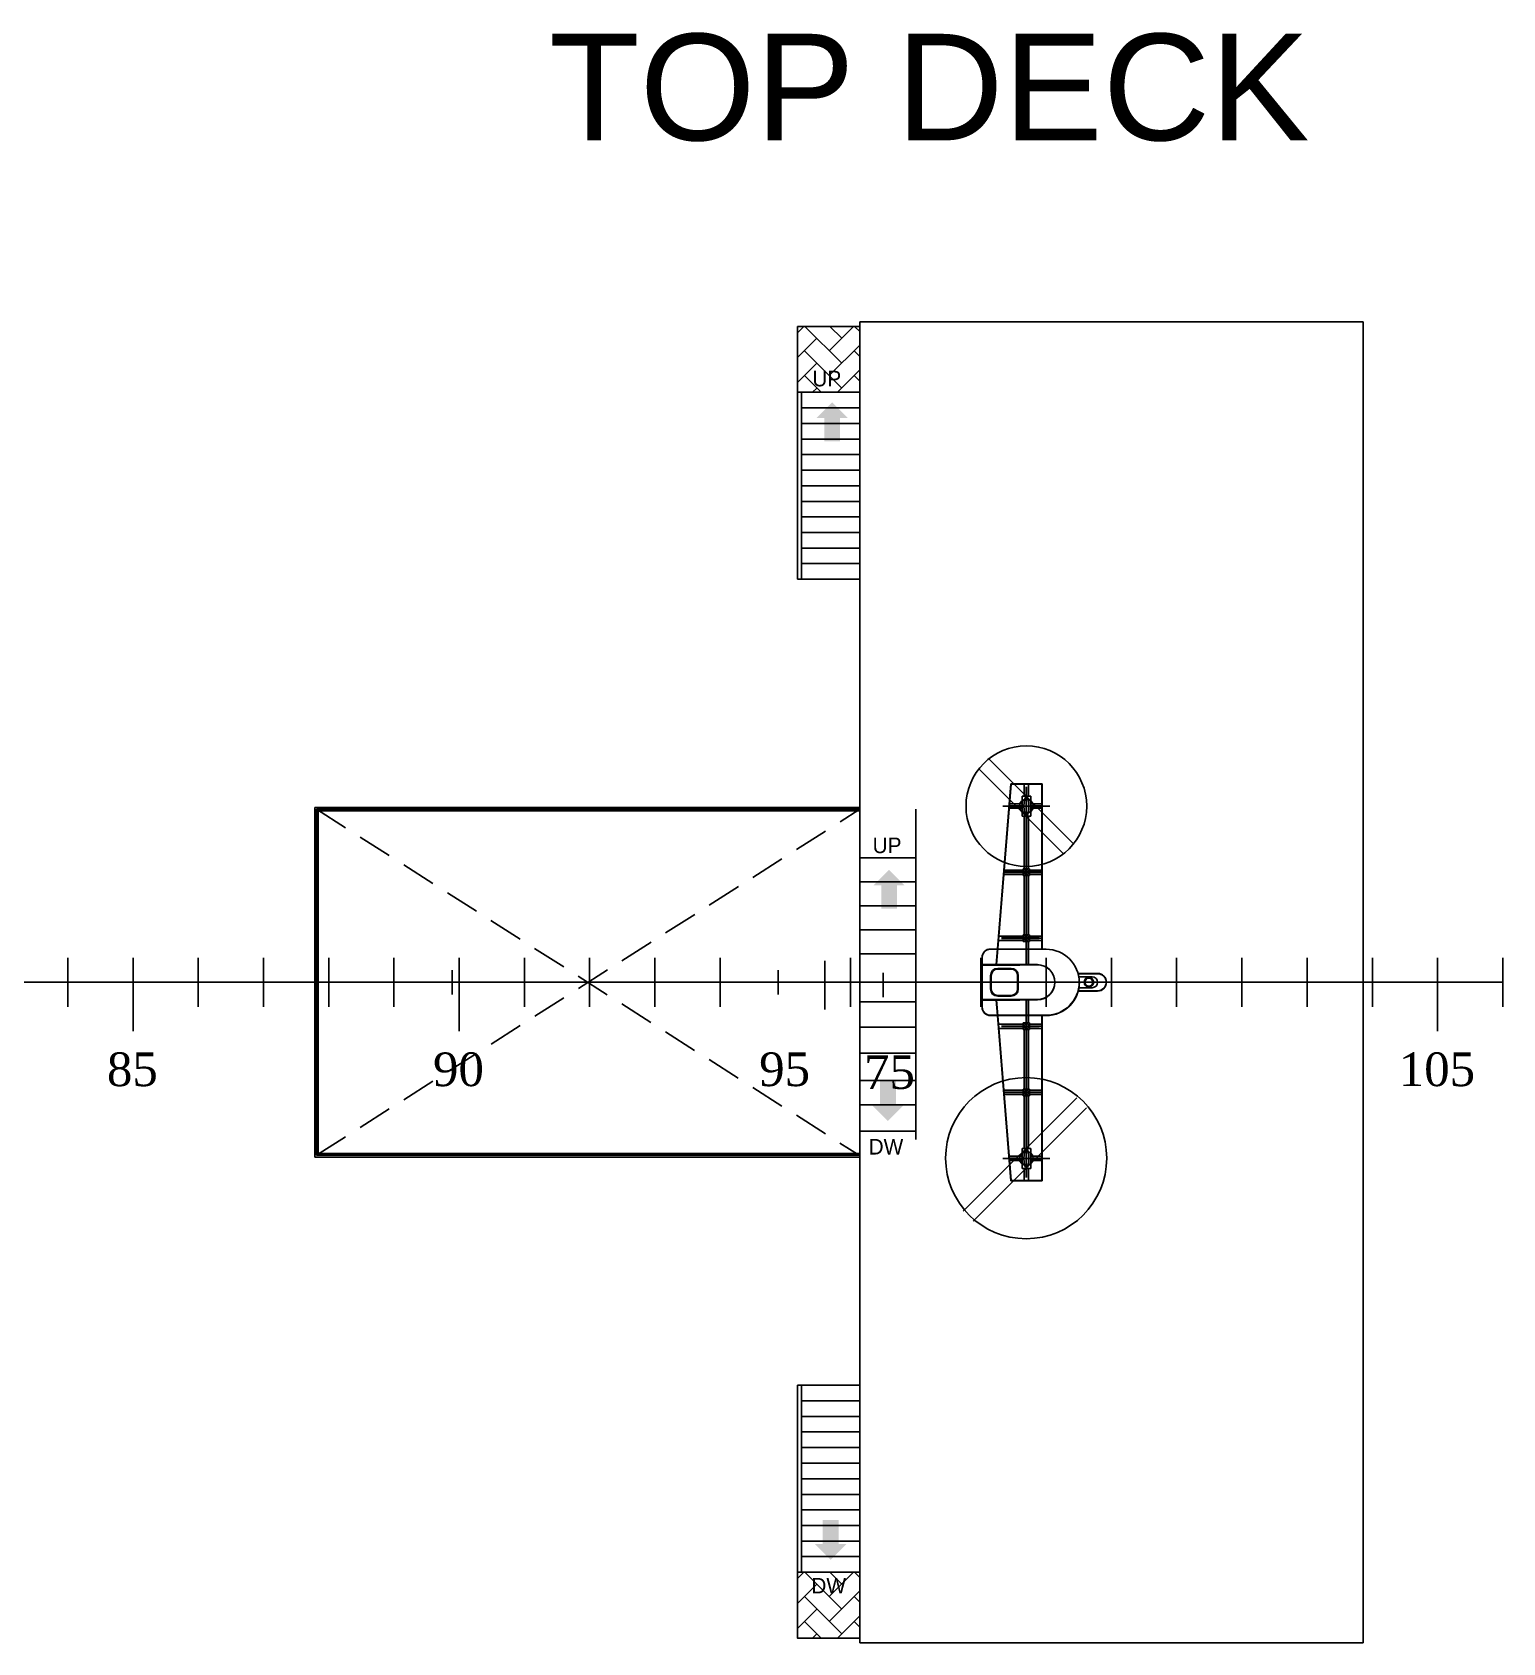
# Model space of a CAD drawing. Header units: millimetres. Extents: x 2592 to 2762, y 1632 to 1753.
# Drawn here: x 2681.34 to 2702.66, y 1658.33 to 1681.67 of the extents above; entities that cross this region are included whole.
import ezdxf

# ---------------------------------------------------------------- set-up
doc = ezdxf.new("R2010")
doc.units = ezdxf.units.MM
doc.linetypes.add('ASVLTYPE', pattern=[0.75, 0.5, -0.25])
for name, color, linetype in [('01', 7, 'Continuous'), ('15', 7, 'Continuous'), ('Hidrolik&PJ', 150, 'Continuous'), ('Layer3', 7, 'Continuous')]:
    doc.layers.add(name, color=color, linetype=linetype)
doc.layers.add('Layer4', color=7, linetype='Continuous', lineweight=30)
doc.styles.add('ASU', font='isocp.shx', dxfattribs={"height": 0.005})
doc.styles.add('holek', font='', dxfattribs={"height": 2})
doc.styles.get("Standard").update_dxf_attribs({"font": 'Arial.ttf'})
doc.styles.get('holek').set_extended_font_data('Vani')

# ---------------------------------------------------------------- blocks, each defined once
blk = doc.blocks.new('A$C5D242744')
at = {"layer": 'Hidrolik&PJ'}
for p, q in [((3.44, 48.65), (12.22, 39.87)), ((4.46, 49.68), (13.25, 40.89)), ((5.37, 30.01), (6.74, 47.1)), ((5.4, 30.04), (6.77, 47.07)), ((9.98, 47.1), (6.74, 47.1)), ((9.96, 47.07), (6.77, 47.07)), ((9.96, 29.98), (9.96, 47.07)), ((9.98, 29.98), (9.98, 47.1)), ((10.8, 44.79), (5.92, 44.79)), ((5.37, 23.1), (6.74, 6.01)), ((5.4, 23.07), (6.77, 6.04)), ((9.96, 23.11), (9.96, 6.04)), ((9.98, 23.11), (9.98, 6.01)), ((1.83, 2.84), (13.57, 14.59)), ((2.84, 1.82), (14.59, 13.57)), ((10.8, 8.32), (5.92, 8.32)), ((9.98, 6.01), (6.74, 6.01)), ((9.96, 6.04), (6.77, 6.04))]:
    blk.add_line(p, q, dxfattribs=at)
at = {"layer": 'Hidrolik&PJ', "ltscale": 200}
for p, q in [((8.13, 45.82), (8.13, 47.07)), ((8.34, 28.38), (8.34, 46.78)), ((8.38, 28.38), (8.38, 46.78)), ((8.59, 45.82), (8.59, 47.07)), ((8.82, 45.82), (7.91, 45.82)), ((7.91, 43.77), (7.91, 45.82)), ((8.82, 43.77), (8.82, 45.82)), ((7.91, 44.57), (6.56, 44.57)), ((7.91, 44.82), (6.58, 44.82)), ((7.91, 44.77), (6.58, 44.77)), ((7.91, 45.02), (6.6, 45.02)), ((8.82, 43.77), (7.91, 43.77)), ((8.13, 38.3), (8.13, 43.77)), ((8.59, 38.3), (8.59, 43.77)), ((9.96, 45.02), (8.82, 45.02)), ((9.96, 44.82), (8.82, 44.82)), ((9.96, 44.77), (8.82, 44.77)), ((9.96, 44.57), (8.82, 44.57)), ((8.02, 38.18), (6.01, 38.18)), ((9.96, 37.98), (6.01, 37.98)), ((9.96, 37.95), (6.01, 37.95)), ((9.96, 37.93), (6.01, 37.93)), ((8.02, 37.73), (6.01, 37.73)), ((8.7, 38.3), (8.02, 38.3)), ((8.7, 37.61), (8.02, 37.61)), ((8.13, 31.46), (8.13, 37.61)), ((8.59, 31.46), (8.59, 37.61)), ((9.96, 38.18), (8.7, 38.18)), ((9.96, 37.73), (8.7, 37.73)), ((5.27, 28.39), (5.4, 30.04)), ((8.02, 30.89), (5.47, 30.89)), ((8.02, 31.34), (5.51, 31.34)), ((9.67, 31.14), (5.78, 31.14)), ((9.96, 31.12), (5.78, 31.12)), ((9.67, 31.09), (5.78, 31.09)), ((8.7, 31.46), (8.02, 31.46)), ((8.7, 30.77), (8.02, 30.77)), ((8.59, 28.36), (8.59, 30.77)), ((9.96, 31.34), (8.7, 31.34)), ((9.96, 30.89), (8.7, 30.89)), ((7.68, 28.39), (3.8, 28.39)), ((5.24, 28.39), (5.37, 30.01)), ((9.5, 28.38), (7.68, 28.38)), ((9.5, 28.35), (7.68, 28.35)), ((7.68, 28.34), (3.8, 28.34)), ((7.68, 24.77), (3.8, 24.77)), ((7.68, 24.72), (3.8, 24.72)), ((5.24, 24.72), (5.37, 23.1)), ((5.27, 24.72), (5.4, 23.07)), ((9.5, 24.76), (7.68, 24.76)), ((9.5, 24.73), (7.68, 24.73)), ((8.34, 24.73), (8.34, 6.33)), ((8.38, 24.73), (8.38, 6.33)), ((8.59, 24.75), (8.59, 22.34)), ((8.02, 22.22), (5.47, 22.22)), ((8.02, 21.77), (5.51, 21.77)), ((9.67, 22.02), (5.78, 22.02)), ((9.96, 22), (5.78, 22)), ((9.67, 21.97), (5.78, 21.97)), ((8.7, 22.34), (8.02, 22.34)), ((9.96, 22.22), (8.7, 22.22)), ((9.96, 21.77), (8.7, 21.77)), ((8.7, 21.65), (8.02, 21.65)), ((8.13, 21.65), (8.13, 15.5)), ((8.59, 21.65), (8.59, 15.5)), ((8.02, 15.38), (6.01, 15.38)), ((9.96, 15.18), (6.01, 15.18)), ((9.96, 15.16), (6.01, 15.16)), ((9.96, 15.13), (6.01, 15.13)), ((8.7, 15.5), (8.02, 15.5)), ((9.96, 15.38), (8.7, 15.38)), ((8.02, 14.93), (6.01, 14.93)), ((8.7, 14.81), (8.02, 14.81)), ((8.13, 14.81), (8.13, 9.34)), ((8.59, 14.81), (8.59, 9.34)), ((9.96, 14.93), (8.7, 14.93)), ((7.91, 8.54), (6.56, 8.54)), ((7.91, 8.34), (6.58, 8.34)), ((8.82, 9.34), (7.91, 9.34)), ((7.91, 9.34), (7.91, 7.29)), ((8.82, 9.34), (8.82, 7.29)), ((9.96, 8.54), (8.82, 8.54)), ((9.96, 8.34), (8.82, 8.34)), ((7.91, 8.29), (6.58, 8.29)), ((7.91, 8.09), (6.6, 8.09)), ((8.82, 7.29), (7.91, 7.29)), ((8.13, 7.29), (8.13, 6.04)), ((8.59, 7.29), (8.59, 6.04)), ((9.96, 8.29), (8.82, 8.29)), ((9.96, 8.09), (8.82, 8.09))]:
    blk.add_line(p, q, dxfattribs=at)
at = {"layer": 'Hidrolik&PJ', "ltscale": 100}
for p, q in [((8.36, 28.38), (8.36, 46.78)), ((8.02, 37.61), (8.02, 38.3)), ((8.7, 37.61), (8.7, 38.3)), ((8.02, 30.77), (8.02, 31.46)), ((8.7, 30.77), (8.7, 31.46)), ((8.36, 24.73), (8.36, 6.33)), ((8.02, 22.34), (8.02, 21.65)), ((8.7, 22.34), (8.7, 21.65)), ((8.02, 15.5), (8.02, 14.81)), ((8.7, 15.5), (8.7, 14.81))]:
    blk.add_line(p, q, dxfattribs=at)
at = {"layer": 'Hidrolik&PJ', "ltscale": 20}
for p, q in [((3.77, 29.14), (3.77, 26.56)), ((3.8, 29.14), (3.8, 26.56)), ((5.36, 30), (4.63, 30)), ((5.33, 29.98), (4.63, 29.98)), ((10.41, 29.98), (5.33, 29.98)), ((10.41, 30), (5.36, 30)), ((4.65, 25.87), (4.65, 27.24)), ((4.65, 27.24), (4.65, 25.87)), ((5.4, 27.99), (6.77, 27.99)), ((7.52, 25.87), (7.52, 27.24)), ((7.52, 27.24), (7.52, 25.87)), ((15.74, 27.47), (13.74, 27.47)), ((15.74, 27.44), (13.75, 27.44)), ((15.17, 27.13), (13.81, 27.13)), ((3.77, 23.97), (3.77, 26.56)), ((3.8, 23.97), (3.8, 26.56)), ((5.4, 25.12), (6.77, 25.12)), ((15.74, 25.64), (13.74, 25.64)), ((15.74, 25.67), (13.75, 25.67)), ((15.17, 25.99), (13.81, 25.99)), ((5.33, 23.14), (4.63, 23.14)), ((5.36, 23.11), (4.63, 23.11)), ((10.41, 23.14), (5.33, 23.14)), ((10.41, 23.11), (5.36, 23.11))]:
    blk.add_line(p, q, dxfattribs=at)
at = {"layer": 'Hidrolik&PJ', "ltscale": 50}
for p, q in [((4.71, 25.87), (4.71, 27.24)), ((4.71, 27.24), (4.71, 25.87)), ((5.4, 27.92), (6.77, 27.92)), ((7.45, 25.87), (7.45, 27.24)), ((7.45, 27.24), (7.45, 25.87)), ((5.4, 25.19), (6.77, 25.19))]:
    blk.add_line(p, q, dxfattribs=at)
at = {"layer": 'Hidrolik&PJ', "ltscale": 100}
for centre, radius in [((8.36, 44.79), 6.25), ((8.34, 8.34), 8.34)]:
    blk.add_circle(centre, radius, dxfattribs=at)
at = {"layer": 'Hidrolik&PJ'}
for centre, radius in [((8.36, 44.79), 0.718), ((8.36, 37.95), 0.26), ((8.36, 15.16), 0.26), ((8.36, 8.32), 0.718)]:
    blk.add_circle(centre, radius, dxfattribs=at)
at = {"layer": 'Hidrolik&PJ', "ltscale": 200}
for centre, radius in [((8.36, 31.12), 0.26), ((14.83, 26.56), 0.41), ((8.36, 22), 0.26)]:
    blk.add_circle(centre, radius, dxfattribs=at)
at = {"layer": 'Hidrolik&PJ', "ltscale": 50}
blk.add_circle((14.83, 26.56), 0.502, dxfattribs=at)
at = {"layer": 'Hidrolik&PJ', "ltscale": 20}
for centre, radius, start, end in [((4.63, 29.14), 0.86, 90, 180), ((4.63, 29.14), 0.832, 90, 180), ((10.41, 26.56), 3.42, 0, 90), ((5.4, 27.24), 0.752, 90, 180), ((6.77, 27.24), 0.752, 0, 90), ((15.17, 26.56), 0.57, 270, 90), ((15.74, 26.56), 0.912, 270, 90), ((15.74, 26.56), 0.885, 270, 90), ((5.4, 25.87), 0.752, 180, 270), ((6.77, 25.87), 0.752, 270, 0), ((10.41, 26.56), 3.45, 270, 0), ((10.41, 26.56), 3.42, 270, 0), ((4.63, 23.97), 0.86, 180, 270), ((4.63, 23.97), 0.832, 180, 270)]:
    blk.add_arc(centre, radius, start, end, dxfattribs=at)
at = {"layer": 'Hidrolik&PJ', "ltscale": 200}
for radius, start, end in [(1.82, 0, 90), (1.8, 0, 90), (1.8, 270, 0), (1.82, 270, 0)]:
    blk.add_arc((9.5, 26.56), radius, start, end, dxfattribs=at)
at = {"layer": 'Hidrolik&PJ', "ltscale": 50}
for centre, start, end in [((5.4, 27.24), 90, 180), ((6.77, 27.24), 0, 90), ((5.4, 25.87), 180, 270), ((6.77, 25.87), 270, 0)]:
    blk.add_arc(centre, 0.684, start, end, dxfattribs=at)
at = {"layer": 'Hidrolik&PJ', "ltscale": 200}
blk.add_ellipse((8.36, 44.79), major_axis=(0, -0.98), ratio=0.265116, dxfattribs=at)
at = {"layer": 'Hidrolik&PJ', "ltscale": 200, "extrusion": (0, 0, -1)}
blk.add_ellipse((8.36, 8.32), major_axis=(0, 0.98), ratio=0.265116, dxfattribs=at)

msp = doc.modelspace()

# ---------------------------------------------------------------- hatches: boundary and pattern name
at = {"layer": '01'}
h = msp.add_hatch(dxfattribs=at)
h.set_pattern_fill('AR-HBONE', color=2, scale=0.0637, style=0)
h.set_pattern_definition([(45, (1866.98923, 1652.9134), (5e-16, 0.36034235), [0.76440155, -0.25480052]), (135, (1867.1694, 1653.09358), (5e-16, 0.36034235), [0.76440155, -0.25480052])])
h.paths.add_polyline_path([(2693.337, 1676.454), (2693.337, 1677.41), (2692.434, 1677.41), (2692.434, 1676.454)])
h = msp.add_hatch(dxfattribs=at)
h.set_pattern_fill('AR-HBONE', color=2, scale=0.0637, style=0)
h.set_pattern_definition([(45, (1866.98923, 1634.85315), (5e-16, 0.36034235), [0.76440155, -0.25480052]), (135, (1867.1694, 1635.03332), (5e-16, 0.36034235), [0.76440155, -0.25480052])])
h.paths.add_polyline_path([(2693.337, 1658.394), (2693.337, 1659.35), (2692.434, 1659.35), (2692.434, 1658.394)])
at = {"layer": 'Layer4'}
for points in [[(2692.824, 1675.742), (2693.05, 1675.742), (2693.05, 1676.081), (2693.163, 1676.081), (2692.937, 1676.307), (2692.711, 1676.081), (2692.824, 1676.081)], [(2693.649, 1668.967), (2693.875, 1668.967), (2693.875, 1669.306), (2693.988, 1669.306), (2693.762, 1669.532), (2693.536, 1669.306), (2693.649, 1669.306)], [(2693.649, 1668.967), (2693.875, 1668.967), (2693.875, 1669.306), (2693.988, 1669.306), (2693.762, 1669.532), (2693.536, 1669.306), (2693.649, 1669.306)], [(2693.649, 1668.967), (2693.875, 1668.967), (2693.875, 1669.306), (2693.988, 1669.306), (2693.762, 1669.532), (2693.536, 1669.306), (2693.649, 1669.306)], [(2693.649, 1668.967), (2693.875, 1668.967), (2693.875, 1669.306), (2693.988, 1669.306), (2693.762, 1669.532), (2693.536, 1669.306), (2693.649, 1669.306)], [(2693.649, 1668.967), (2693.875, 1668.967), (2693.875, 1669.306), (2693.988, 1669.306), (2693.762, 1669.532), (2693.536, 1669.306), (2693.649, 1669.306)], [(2693.861, 1666.471), (2693.629, 1666.471), (2693.629, 1666.123), (2693.513, 1666.123), (2693.745, 1665.891), (2693.977, 1666.123), (2693.861, 1666.123)], [(2693.861, 1666.471), (2693.629, 1666.471), (2693.629, 1666.123), (2693.513, 1666.123), (2693.745, 1665.891), (2693.977, 1666.123), (2693.861, 1666.123)], [(2693.861, 1666.471), (2693.629, 1666.471), (2693.629, 1666.123), (2693.513, 1666.123), (2693.745, 1665.891), (2693.977, 1666.123), (2693.861, 1666.123)], [(2693.861, 1666.471), (2693.629, 1666.471), (2693.629, 1666.123), (2693.513, 1666.123), (2693.745, 1665.891), (2693.977, 1666.123), (2693.861, 1666.123)], [(2693.861, 1666.471), (2693.629, 1666.471), (2693.629, 1666.123), (2693.513, 1666.123), (2693.745, 1665.891), (2693.977, 1666.123), (2693.861, 1666.123)], [(2693.031, 1660.107), (2692.799, 1660.107), (2692.799, 1659.76), (2692.683, 1659.76), (2692.915, 1659.528), (2693.146, 1659.76), (2693.031, 1659.76)]]:
    msp.add_hatch(color=256, dxfattribs=at).paths.add_polyline_path(points)

# ---------------------------------------------------------------- linework, layer by layer
for p, q in [((2693.337, 1677.477), (2700.633, 1677.477)), ((2700.633, 1658.327), (2700.633, 1677.477)), ((2685.436, 1665.369), (2685.436, 1670.435)), ((2685.436, 1670.435), (2693.337, 1670.435)), ((2685.461, 1665.394), (2685.461, 1670.41)), ((2693.337, 1670.41), (2685.461, 1670.41)), ((2685.486, 1665.419), (2685.486, 1670.385)), ((2685.486, 1670.385), (2693.337, 1670.385)), ((2694.149, 1665.622), (2694.147, 1670.41)), ((2694.149, 1665.622), (2694.147, 1670.41)), ((2694.149, 1665.622), (2694.147, 1670.41)), ((2694.149, 1665.622), (2694.147, 1670.41)), ((2694.149, 1665.622), (2694.147, 1670.41)), ((2693.338, 1669.704), (2694.149, 1669.704)), ((2693.338, 1669.704), (2694.149, 1669.704)), ((2693.338, 1669.704), (2694.149, 1669.704)), ((2693.338, 1669.704), (2694.149, 1669.704)), ((2693.338, 1669.704), (2694.149, 1669.704)), ((2693.338, 1669.357), (2694.149, 1669.357)), ((2693.338, 1669.357), (2694.149, 1669.357)), ((2693.338, 1669.357), (2694.149, 1669.357)), ((2693.338, 1669.357), (2694.149, 1669.357)), ((2693.338, 1669.357), (2694.149, 1669.357)), ((2693.338, 1669.009), (2694.149, 1669.009)), ((2693.338, 1669.009), (2694.149, 1669.009)), ((2693.338, 1669.009), (2694.149, 1669.009)), ((2693.338, 1669.009), (2694.149, 1669.009)), ((2693.338, 1669.009), (2694.149, 1669.009)), ((2693.338, 1668.662), (2694.149, 1668.662)), ((2693.338, 1668.662), (2694.149, 1668.662)), ((2693.338, 1668.662), (2694.149, 1668.662)), ((2693.338, 1668.662), (2694.149, 1668.662)), ((2693.338, 1668.662), (2694.149, 1668.662)), ((2681.855, 1667.902), (2681.855, 1668.256)), ((2682.801, 1667.902), (2682.801, 1668.256)), ((2683.746, 1667.902), (2683.746, 1668.256)), ((2684.692, 1667.902), (2684.692, 1668.256)), ((2685.638, 1667.902), (2685.638, 1668.256)), ((2686.583, 1667.902), (2686.583, 1668.256)), ((2687.529, 1667.902), (2687.529, 1668.256)), ((2688.474, 1667.902), (2688.474, 1668.256)), ((2689.42, 1667.902), (2689.42, 1668.256)), ((2690.365, 1667.902), (2690.365, 1668.256)), ((2691.311, 1667.902), (2691.311, 1668.256)), ((2692.831, 1667.861), (2692.831, 1668.215)), ((2692.831, 1667.861), (2692.831, 1668.215)), ((2692.831, 1667.861), (2692.831, 1668.215)), ((2692.831, 1667.861), (2692.831, 1668.215)), ((2692.831, 1667.861), (2692.831, 1668.215)), ((2693.202, 1667.902), (2693.202, 1668.256)), ((2693.339, 1668.314), (2694.15, 1668.314)), ((2693.339, 1668.314), (2694.15, 1668.314)), ((2693.339, 1668.314), (2694.15, 1668.314)), ((2693.339, 1668.314), (2694.15, 1668.314)), ((2693.339, 1668.314), (2694.15, 1668.314)), ((2694.148, 1667.902), (2694.148, 1668.256)), ((2695.093, 1667.902), (2695.093, 1668.256)), ((2696.039, 1667.902), (2696.039, 1668.256)), ((2696.984, 1667.902), (2696.984, 1668.256)), ((2697.93, 1667.902), (2697.93, 1668.256)), ((2698.875, 1667.902), (2698.875, 1668.256)), ((2699.821, 1667.902), (2699.821, 1668.256)), ((2700.767, 1667.902), (2700.767, 1668.256)), ((2701.712, 1667.902), (2701.712, 1668.256)), ((2702.658, 1667.902), (2702.658, 1668.256)), ((2681.855, 1667.902), (2681.855, 1667.548)), ((2682.801, 1667.902), (2682.801, 1667.548)), ((2683.746, 1667.902), (2683.746, 1667.548)), ((2684.692, 1667.902), (2684.692, 1667.548)), ((2685.638, 1667.902), (2685.638, 1667.548)), ((2686.583, 1667.902), (2686.583, 1667.548)), ((2687.427, 1667.725), (2687.427, 1668.079)), ((2687.529, 1667.902), (2687.529, 1667.548)), ((2688.474, 1667.902), (2688.474, 1667.548)), ((2689.42, 1667.902), (2689.42, 1667.548)), ((2690.365, 1667.902), (2690.365, 1667.548)), ((2691.311, 1667.902), (2691.311, 1667.548)), ((2692.155, 1667.725), (2692.155, 1668.079)), ((2693.202, 1667.902), (2693.202, 1667.548)), ((2693.674, 1667.684), (2693.674, 1668.038)), ((2693.674, 1667.684), (2693.674, 1668.038)), ((2693.674, 1667.684), (2693.674, 1668.038)), ((2693.674, 1667.684), (2693.674, 1668.038)), ((2693.674, 1667.684), (2693.674, 1668.038)), ((2694.148, 1667.902), (2694.148, 1667.548)), ((2695.093, 1667.902), (2695.093, 1667.548)), ((2696.039, 1667.902), (2696.039, 1667.548)), ((2696.984, 1667.902), (2696.984, 1667.548)), ((2697.93, 1667.902), (2697.93, 1667.548)), ((2698.875, 1667.902), (2698.875, 1667.548)), ((2699.821, 1667.902), (2699.821, 1667.548)), ((2700.767, 1667.902), (2700.767, 1667.548)), ((2701.712, 1667.902), (2701.712, 1667.548)), ((2702.658, 1667.902), (2702.658, 1667.548)), ((2692.831, 1667.861), (2692.831, 1667.507)), ((2692.831, 1667.861), (2692.831, 1667.507)), ((2692.831, 1667.861), (2692.831, 1667.507)), ((2692.831, 1667.861), (2692.831, 1667.507)), ((2692.831, 1667.861), (2692.831, 1667.507)), ((2682.801, 1667.548), (2682.801, 1667.195)), ((2687.529, 1667.548), (2687.529, 1667.195)), ((2694.149, 1667.619), (2693.338, 1667.619)), ((2694.149, 1667.619), (2693.338, 1667.619)), ((2694.149, 1667.619), (2693.338, 1667.619)), ((2694.149, 1667.619), (2693.338, 1667.619)), ((2694.149, 1667.619), (2693.338, 1667.619)), ((2701.712, 1667.548), (2701.712, 1667.195)), ((2694.149, 1667.25), (2693.338, 1667.25)), ((2694.149, 1667.25), (2693.338, 1667.25)), ((2694.149, 1667.25), (2693.338, 1667.25)), ((2694.149, 1667.25), (2693.338, 1667.25)), ((2694.149, 1667.25), (2693.338, 1667.25)), ((2694.149, 1666.875), (2693.338, 1666.875)), ((2694.149, 1666.875), (2693.338, 1666.875)), ((2694.149, 1666.875), (2693.338, 1666.875)), ((2694.149, 1666.875), (2693.338, 1666.875)), ((2694.149, 1666.875), (2693.338, 1666.875)), ((2694.149, 1666.477), (2693.338, 1666.477)), ((2694.149, 1666.477), (2693.338, 1666.477)), ((2694.149, 1666.477), (2693.338, 1666.477)), ((2694.149, 1666.477), (2693.338, 1666.477)), ((2694.149, 1666.477), (2693.338, 1666.477)), ((2694.149, 1666.124), (2693.338, 1666.124)), ((2694.149, 1666.124), (2693.338, 1666.124)), ((2694.149, 1666.124), (2693.338, 1666.124)), ((2694.149, 1666.124), (2693.338, 1666.124)), ((2694.149, 1666.124), (2693.338, 1666.124)), ((2694.149, 1665.743), (2693.338, 1665.743)), ((2694.149, 1665.743), (2693.338, 1665.743)), ((2694.149, 1665.743), (2693.338, 1665.743)), ((2694.149, 1665.743), (2693.338, 1665.743)), ((2694.149, 1665.743), (2693.338, 1665.743)), ((2693.337, 1665.369), (2685.436, 1665.369)), ((2693.337, 1665.419), (2685.486, 1665.419))]:
    msp.add_line(p, q)
at = {"color": 0}
for p, q in [((2692.434, 1674.409), (2692.434, 1673.744)), ((2692.434, 1661.395), (2692.434, 1662.06))]:
    msp.add_line(p, q, dxfattribs=at)
at = {"linetype": 'ASVLTYPE'}
for p, q in [((2685.461, 1665.394), (2693.337, 1670.41)), ((2685.461, 1670.41), (2693.326, 1665.394))]:
    msp.add_line(p, q, dxfattribs=at)
at = {"ltscale": 5}
msp.add_line((2593.688, 1667.902), (2702.658, 1667.902), dxfattribs=at)
at = {"color": 2}
for points in [[(2692.434, 1677.41), (2693.337, 1677.41), (2693.337, 1676.454), (2692.434, 1676.454)], [(2692.434, 1659.35), (2693.337, 1659.35), (2693.337, 1658.394), (2692.434, 1658.394)]]:
    msp.add_lwpolyline(points, close=True, dxfattribs=at)
for points in [[(2692.434, 1676.454), (2692.434, 1674.409)], [(2693.337, 1676.454), (2692.434, 1676.454)], [(2692.49, 1676.454), (2692.49, 1674.999)], [(2692.49, 1676.228), (2693.337, 1676.228)], [(2692.49, 1676.002), (2693.337, 1676.002)], [(2692.49, 1676.002), (2693.337, 1676.002)], [(2692.49, 1675.776), (2693.337, 1675.776)], [(2692.49, 1675.551), (2693.337, 1675.551)], [(2692.49, 1675.325), (2692.49, 1673.744)], [(2692.49, 1675.325), (2693.337, 1675.325)], [(2692.49, 1675.099), (2693.337, 1675.099)], [(2692.49, 1674.873), (2693.337, 1674.873)], [(2692.49, 1674.647), (2693.337, 1674.647)], [(2692.434, 1674.409), (2692.434, 1673.744)], [(2692.49, 1674.421), (2693.337, 1674.421)], [(2692.49, 1674.195), (2693.337, 1674.195)], [(2692.49, 1673.97), (2693.337, 1673.97)], [(2692.434, 1673.744), (2693.337, 1673.744)], [(2692.434, 1661.395), (2692.434, 1662.06)], [(2692.434, 1662.06), (2693.337, 1662.06)], [(2692.49, 1660.479), (2692.49, 1662.06)], [(2692.49, 1661.834), (2693.337, 1661.834)], [(2692.49, 1661.608), (2693.337, 1661.608)], [(2692.434, 1659.35), (2692.434, 1661.395)], [(2692.49, 1661.383), (2693.337, 1661.383)], [(2692.49, 1661.157), (2693.337, 1661.157)], [(2692.49, 1660.931), (2693.337, 1660.931)], [(2692.49, 1659.35), (2692.49, 1660.805)], [(2692.49, 1660.705), (2693.337, 1660.705)], [(2692.49, 1660.479), (2693.337, 1660.479)], [(2692.49, 1660.253), (2693.337, 1660.253)], [(2692.49, 1660.028), (2693.337, 1660.028)], [(2692.49, 1659.802), (2693.337, 1659.802)], [(2692.49, 1659.802), (2693.337, 1659.802)], [(2692.49, 1659.576), (2693.337, 1659.576)], [(2693.337, 1659.35), (2692.434, 1659.35)]]:
    msp.add_lwpolyline(points)
at = {"layer": 'Layer3', "color": 0}
for p, q in [((2693.337, 1677.477), (2698.62, 1677.477)), ((2693.337, 1670.41), (2693.337, 1665.394)), ((2693.337, 1665.394), (2693.337, 1670.41)), ((2693.337, 1665.394), (2693.337, 1670.41)), ((2693.337, 1665.394), (2693.337, 1670.41)), ((2693.337, 1665.394), (2693.337, 1670.41)), ((2693.337, 1665.394), (2693.337, 1670.41)), ((2693.337, 1658.327), (2700.633, 1658.327))]:
    msp.add_line(p, q, dxfattribs=at)
at = {"layer": 'Layer3', "color": 1}
msp.add_line((2698.62, 1677.477), (2693.337, 1677.477), dxfattribs=at)
at = {"layer": 'Layer3'}
for p, q in [((2698.62, 1677.477), (2693.337, 1677.477)), ((2693.337, 1677.477), (2693.337, 1658.327)), ((2700.633, 1677.477), (2700.633, 1658.327)), ((2685.461, 1665.394), (2693.337, 1665.394)), ((2693.337, 1658.327), (2700.633, 1658.327))]:
    msp.add_line(p, q, dxfattribs=at)

# ---------------------------------------------------------------- block references
at = {"xscale": 0.14, "yscale": 0.14, "zscale": 0.14}
msp.add_blockref('A$C5D242744', (2694.581, 1664.184), dxfattribs=at)

# ---------------------------------------------------------------- texts
at = {"color": 2, "char_height": 0.2258, "width": 0.80247, "style": 'holek'}
for s, insert, attachment_point in [('UP', (2692.648, 1676.537), 7), ('UP', (2693.522, 1669.771), 7), ('UP', (2693.522, 1669.771), 7), ('UP', (2693.522, 1669.771), 7), ('UP', (2693.522, 1669.771), 7), ('UP', (2693.522, 1669.771), 7), ('DW', (2693.464, 1665.631), 1), ('DW', (2693.464, 1665.631), 1), ('DW', (2693.464, 1665.631), 1), ('DW', (2693.464, 1665.631), 1), ('DW', (2693.464, 1665.631), 1), ('DW', (2692.634, 1659.268), 1)]:
    msp.add_mtext(s, dxfattribs=dict(at, insert=insert, attachment_point=attachment_point))
at = {"char_height": 0.48854, "width": 4.98215, "attachment_point": 5, "style": 'ASU'}
for s, insert in [('{\\fTimes New Roman|b0|i0|c0|p18;85}', (2682.792, 1666.637)), ('{\\fTimes New Roman|b0|i0|c0|p18;90}', (2687.519, 1666.637)), ('{\\fTimes New Roman|b0|i0|c0|p18;95}', (2692.247, 1666.638)), ('{\\fTimes New Roman|b0|i0|c0|p18;75}', (2693.767, 1666.597)), ('{\\fTimes New Roman|b0|i0|c0|p18;75}', (2693.767, 1666.597)), ('{\\fTimes New Roman|b0|i0|c0|p18;75}', (2693.767, 1666.597)), ('{\\fTimes New Roman|b0|i0|c0|p18;75}', (2693.767, 1666.597)), ('{\\fTimes New Roman|b0|i0|c0|p18;75}', (2693.767, 1666.597)), ('{\\fTimes New Roman|b0|i0|c0|p18;105}', (2701.703, 1666.637))]:
    msp.add_mtext(s, dxfattribs=dict(at, insert=insert))
at = {"layer": '15', "insert": (2688.829, 1681.651), "char_height": 1.5442, "attachment_point": 1}
msp.add_mtext_dynamic_manual_height_columns('TOP DECK', width=12.97035, gutter_width=25.527, heights=[6.815], dxfattribs=at)

doc.saveas('drawing.dxf')
